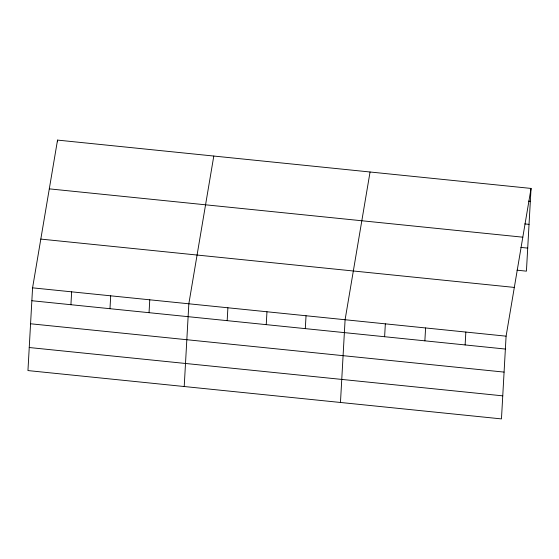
<?xml version="1.0" encoding="UTF-8"?>
<svg xmlns="http://www.w3.org/2000/svg" width="559" height="559" viewBox="0 0 559 559"><rect width="100%" height="100%" fill="white"/><g stroke="black" fill="none" stroke-linecap="round" stroke-linejoin="round"><path stroke-width="0.84" d="M32.576 287.843L27.95 370.575L501.465 418.901L506.091 336.169L531.05 188.425L57.535 140.099L32.576 287.843L506.091 336.169M57.437 141.818L57.535 140.099M70.923 304.711L71.643 291.833M109.983 308.701L110.703 295.816M149.05 312.684L149.77 299.806M184.211 386.521L188.837 303.796L213.797 156.045M227.178 320.656L227.897 307.778M266.245 324.646L266.964 311.768M305.312 328.636L306.032 315.751M340.466 402.466L345.092 319.741L370.058 171.997M384.62 336.728L385.34 323.85M424.868 340.836L425.595 327.951M465.123 344.945L465.843 332.06M531.05 188.425L526.424 271.157L517.005 270.193M528.618 201.128L530.33 201.303M524.761 223.921L529.045 224.355M49.297 188.858L522.812 237.184M520.862 247.406L527.71 248.105M40.814 239.091L514.329 287.417M31.856 300.728L505.371 349.047M30.563 323.773L504.078 372.098M29.236 347.523L502.751 395.849"/></g></svg>
